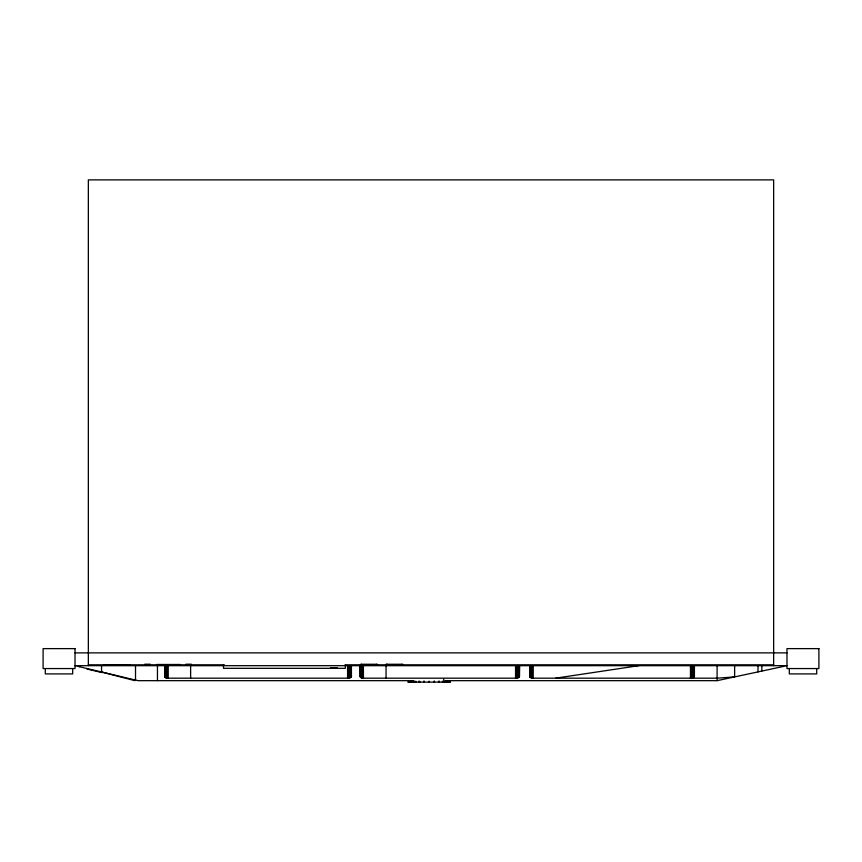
<?xml version="1.0" encoding="UTF-8"?>
<svg xmlns="http://www.w3.org/2000/svg" width="862" height="862" viewBox="0 0 862 862"><rect width="100%" height="100%" fill="white"/><g stroke="black" fill="none" stroke-linecap="round" stroke-linejoin="round"><path stroke-width="1.29" d="M351.556 675.98L350.392 677.532L347.569 678.178L168.004 678.178L165.655 677.64L164.685 676.347M360.09 676.347L361.07 677.64L363.419 678.178L515.551 678.178L518.374 677.532L519.538 675.98M690.462 665.679L690.462 678.178L693.285 677.532L694.449 675.98M445.352 680.668L717.098 680.668L786.974 665.679L75.026 665.679L138.082 680.668L413.555 680.668M555.645 678.178L638.85 665.679M75.026 652.879L786.974 652.879M144.687 664.214L150.322 664.214M185.923 664.214L191.364 664.214M386.219 664.268L402.834 664.268M156.582 664.483L173.327 664.483M173.801 664.483L180.417 664.483M88.344 664.807L224.325 664.807M345.199 664.807L773.656 664.807M103.742 665.119L129.893 665.119M330.458 667.845L337.333 667.845M529.688 665.679L529.721 676.584L533.007 678.178L717.098 678.178L734.639 676.896L734.639 665.679M407.834 682.122L450.449 682.122M86.922 669.009L102.169 672.629M99.938 671.595L134.892 680.668M816.702 668.556L816.702 673.922L789.312 673.922L789.312 668.556M773.656 665.679L773.656 179.878L88.344 179.878L88.344 665.679M761.836 665.679L761.836 671.067M758.01 665.679L758.01 671.886M717.098 665.679L717.098 680.668M694.416 665.679L694.416 676.271M694.233 676.681L694.233 665.679L694.029 676.95M693.921 665.679L693.921 677.079M693.63 665.679L693.63 677.317M693.285 665.679L693.285 677.532M693.091 665.679L693.091 677.629M692.886 665.679L692.886 677.726M692.455 665.679L692.455 677.877M691.992 665.679L691.992 678.006M691.496 665.679L691.496 678.103M690.979 665.679L690.979 678.157M533.007 665.679L533.007 678.178M532.576 665.679L532.576 678.157M532.156 665.679L532.156 678.114M531.735 665.679L531.735 678.038M531.348 665.679L531.348 677.931M530.992 665.679L530.992 677.801M530.658 665.679L530.658 677.64M530.378 665.679L530.378 677.457M530.141 665.679L530.141 677.263M529.947 665.679L529.947 677.047M529.871 665.679L529.871 676.939M519.506 676.271L519.506 665.679L519.323 676.681M519.118 665.679L519.118 676.95M518.999 665.679L518.999 677.079M518.708 665.679L518.708 677.317M518.374 665.679L518.374 677.532M518.17 665.679L518.17 677.629M517.976 665.679L517.976 677.726M517.545 665.679L517.545 677.877M517.081 665.679L517.081 678.006M516.586 665.679L516.586 678.103M516.069 665.679L516.069 678.157M515.551 665.679L515.551 678.178M449.77 681.174L449.77 682.122M449.07 681.174L449.07 682.122M447.96 681.174L447.96 682.122M447.313 681.174L447.313 682.122M447.012 680.668L447.012 682.122M445.438 681.174L445.438 682.122M444.717 681.174L444.717 682.122M443.725 679.17L443.725 682.122M442.443 681.174L442.443 682.122M439.458 681.174L439.458 682.122M438.542 681.174L438.542 682.122M434.48 681.174L434.48 682.122M434.006 681.174L434.006 682.122M429.136 681.174L429.136 682.122M424.266 681.174L424.266 682.122M423.792 681.174L423.792 682.122M419.729 681.174L419.729 682.122M418.824 681.174L418.824 682.122M415.829 681.174L415.818 682.122M414.547 681.174L414.547 682.122M413.555 681.174L413.555 682.122M412.833 681.174L412.833 682.122M411.271 681.174L411.271 682.122M410.958 681.174L410.958 682.122M410.312 681.174L410.312 682.122M409.202 681.174L409.202 682.122M408.502 681.174L408.502 682.122M403.157 664.807L385.907 664.807M401.843 664.268L401.843 665.119M387.167 664.268L387.167 665.119M386.219 664.268L386.219 665.119M386.047 665.679L386.047 678.178M377.653 664.807L360.402 664.807M377.351 665.119L377.351 664.268L360.725 664.268L360.715 665.119M376.338 664.268L376.338 665.119M363.419 665.679L363.419 678.178M362.977 665.679L362.977 678.157M362.557 665.679L362.557 678.114M362.148 665.679L362.148 678.038M361.663 664.268L361.663 665.119M361.749 665.679L361.749 677.931M361.393 665.679L361.393 677.801M361.07 665.679L361.07 677.64M360.779 665.679L360.779 677.457M360.542 665.679L360.542 677.263M360.273 665.679L360.348 677.047M360.09 665.679L360.122 676.584M351.427 665.679L351.427 676.551M351.254 665.679L351.254 676.821M351.028 665.679L351.028 677.079M350.737 665.679L350.737 677.317M350.392 665.679L350.392 677.532M350.198 665.679L350.198 677.629M349.994 665.679L349.994 677.726M349.563 665.679L349.563 677.877M349.099 665.679L349.099 678.006M348.604 665.679L348.604 678.103M348.086 665.679L348.086 678.157M347.569 665.679L347.569 678.178M345.36 664.807L345.36 668.319L223.495 668.319L223.495 664.807M190.631 665.679L190.631 678.178M168.004 665.679L168.004 678.178M167.573 665.679L167.573 678.157M167.142 665.679L167.142 678.114M166.732 665.679L166.732 678.038M166.344 665.679L166.344 677.931M165.978 665.679L165.978 677.801M165.655 665.679L165.655 677.64M165.364 665.679L165.364 677.457M165.127 665.679L165.127 677.263M164.933 665.679L164.933 677.047M164.685 665.679L164.707 676.584M157.455 665.679L157.455 680.668M135.517 665.679L135.517 680.053M101.554 665.679L101.554 671.983M79.476 665.679L79.476 666.735M72.688 668.556L72.688 673.922L45.298 673.922L45.298 668.556M75.026 648.623L43.1 648.623L43.1 668.556L75.026 668.556L75.026 648.623M818.9 648.623L786.974 648.623L786.974 668.556L818.9 668.556L818.9 648.623"/></g></svg>
